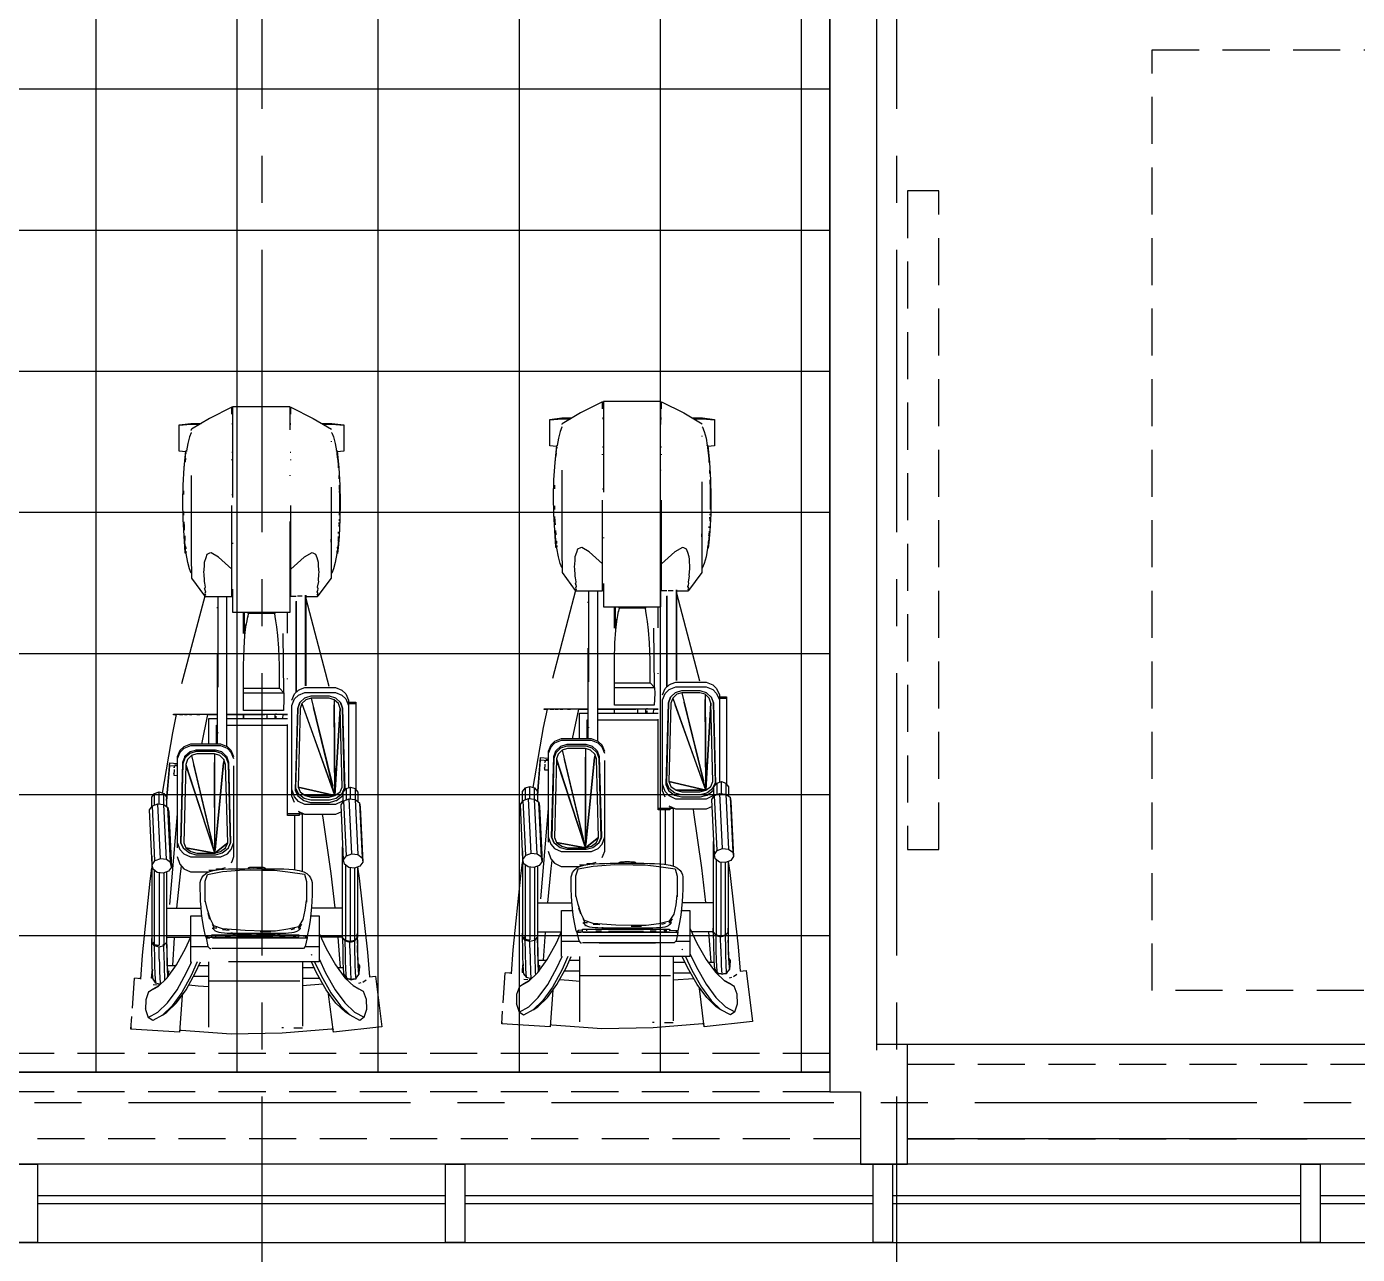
# Model space of a CAD drawing. Header units: inches. Extents: x 5931 to 10048, y 0 to 3185.
# Drawn here: x 7457 to 7626.8, y 869.9 to 1026.5 of the extents above; entities that cross this region are included whole.
import ezdxf

# ---------------------------------------------------------------- set-up
doc = ezdxf.new("R2010")
doc.units = ezdxf.units.IN
doc.header["$LTSCALE"] = 48
doc.header["$MEASUREMENT"] = 0
for name, pattern in [('CENTER2', [1.125, 0.75, -0.125, 0.125, -0.125]), ('DASHDOT2', [0.5, 0.25, -0.125, 0, -0.125]), ('HIDDEN', [0.375, 0.25, -0.125]), ('HIDDEN2', [0.1875, 0.125, -0.0625])]:
    doc.linetypes.add(name, pattern=pattern)
for name, color, linetype in [('_0_Objects', 8, 'Continuous'), ('A-Eqpm-NIC', 8, 'DASHDOT2'), ('A-Flor-Case', 8, 'Continuous'), ('A-Flor-Case-Full Height', 8, 'Continuous'), ('A-Flor-Pattern', 8, 'Continuous'), ('A-Flor-Soffit', 8, 'HIDDEN2'), ('A-Glaz', 8, 'Continuous'), ('A-Glaz-Sill', 8, 'Continuous'), ('A-Grid(3-32)', 8, 'CENTER2'), ('A-Wall-Full', 8, 'Continuous')]:
    doc.layers.add(name, color=color, linetype=linetype)

# ---------------------------------------------------------------- blocks, each defined once
blk = doc.blocks.new('1ST FLOOR CORE & SHELL')
at = {"layer": 'A-Flor-Case'}
for p, q in [((3820.61, -9145.36), (3553.9, -9145.36)), ((3544.01, -9148.87), (3113, -9148.87))]:
    blk.add_line(p, q, dxfattribs=at)
at = {"layer": 'A-Flor-Soffit'}
for p, q in [((3544.01, -9146.5), (3113, -9146.5)), ((3553.9, -9147.87), (3820.61, -9147.86)), ((3544.01, -9151.38), (3113, -9151.38)), ((3547.9, -9157.37), (3113, -9157.38)), ((3553.9, -9157.37), (3820.61, -9157.36))]:
    blk.add_line(p, q, dxfattribs=at)
at = {"layer": 'A-Glaz'}
for p, q in [((3442.88, -9164.62), (3494.96, -9164.62)), ((3442.88, -9165.62), (3494.96, -9165.62)), ((3497.44, -9164.62), (3549.53, -9164.62)), ((3497.44, -9165.62), (3549.53, -9165.62)), ((3552.01, -9164.62), (3604.09, -9164.62)), ((3552.01, -9165.62), (3604.09, -9165.62)), ((3606.58, -9164.62), (3658.66, -9164.62)), ((3606.58, -9165.62), (3658.66, -9165.62))]:
    blk.add_line(p, q, dxfattribs=at)
for points in [[(3440.4, -9170.63), (3440.4, -9160.62), (3442.88, -9160.62), (3442.88, -9170.63)], [(3494.96, -9170.63), (3494.96, -9160.62), (3497.44, -9160.62), (3497.44, -9170.63)], [(3549.53, -9170.63), (3549.53, -9160.62), (3552.01, -9160.62), (3552.01, -9170.63)], [(3604.09, -9170.63), (3604.09, -9160.62), (3606.58, -9160.62), (3606.58, -9170.63)]]:
    blk.add_lwpolyline(points, close=True, dxfattribs=at)
at = {"layer": 'A-Glaz-Sill'}
for p, q in [((3820.61, -9157.37), (3553.9, -9157.37)), ((4368.02, -9160.62), (3115.48, -9160.62)), ((3115.48, -9170.62), (4368.02, -9170.63))]:
    blk.add_line(p, q, dxfattribs=at)
at = {"layer": 'A-Wall-Full'}
blk.add_lwpolyline([(3544.01, -9145.37), (3544.01, -9151.38), (3547.9, -9151.38), (3547.9, -9160.62), (3553.9, -9160.62), (3553.9, -9145.37), (3550.01, -9145.37)], dxfattribs=at)
blk = doc.blocks.new('1ST FLOOR - STRUCTURAL GRID')
at = {"layer": 'A-Grid(3-32)'}
for p, q in [((3471.5, -7424.01), (3471.5, -9520.75)), ((3552.5, -7424.01), (3552.5, -9520.75)), ((2104.5, -9152.75), (5927.38, -9152.75))]:
    blk.add_line(p, q, dxfattribs=at)
blk = doc.blocks.new('Precor_576 PVS')
for p, q in [((-9.63, 62.16), (-9.63, 82.45)), ((-4.34, 83.24), (-4.43, 83.24)), ((-4.34, 83.13), (-4.43, 83.13)), ((3.14, 83.24), (3.05, 83.24)), ((3.05, 83.13), (3.14, 83.13)), ((8.34, 63.78), (8.34, 82.45)), ((8.39, 82.33), (8.36, 82.33)), ((-10.34, 79.04), (-10.4, 78.32)), ((-10.36, 78.78), (-10.37, 78.71)), ((-10.29, 79.45), (-10.29, 79.49)), ((-4.43, 79.25), (-4.34, 79.25)), ((3.05, 79.25), (3.14, 79.25)), ((8.98, 79.44), (8.97, 79.48)), ((9.01, 79.24), (9.01, 79.16)), ((9.25, 77.16), (9.04, 79.43)), ((-10.48, 77.55), (-10.5, 77.17)), ((9.17, 78.07), (9.15, 78.26)), ((-10.57, 76.14), (-10.59, 75.69)), ((-10.63, 74.83), (-10.66, 73.56)), ((-10.63, 74.83), (-10.63, 74.83)), ((3.14, 73.56), (3.05, 73.56)), ((9.33, 74.06), (9.34, 73.56)), ((-10.67, 73.08), (-10.67, 71.73)), ((-10.66, 71.25), (-10.65, 70.75)), ((-10.63, 70.17), (-10.63, 69.98)), ((9.34, 71.25), (9.33, 70.75)), ((-10.54, 68.25), (-10.55, 68.45)), ((-10.51, 67.83), (-10.48, 67.29)), ((-10.48, 67.26), (-10.46, 67.12)), ((-9.6, 67.04), (-9.6, 67.44)), ((-4.43, 67.54), (-4.34, 67.54)), ((-4.34, 67.29), (-4.43, 67.29)), ((9.2, 67.9), (9.16, 67.29)), ((-10.46, 66.19), (-10.41, 65.59)), ((-10.41, 65.5), (-10.32, 65.5)), ((-10.39, 66.38), (-10.38, 66.25)), ((-6.14, 64.99), (-4.43, 63.35)), ((4.85, 64.99), (3.14, 63.35)), ((9.01, 65.6), (9.02, 65.66)), ((9.03, 65.84), (9.02, 65.68)), ((-6.33, 59.83), (-6.33, 47.24)), ((-6.28, 59.83), (-6.28, 47.24)), ((-6.33, 59.36), (-9.34, 47.24)), ((-5.27, 59.72), (-5.9, 59.72)), ((-5.15, 46.63), (-5.15, 59.72)), ((-5.11, 46.58), (-5.11, 59.71)), ((3.77, 39.17), (3.77, 59.66)), ((3.81, 59.66), (3.81, 39.19)), ((4.94, 59.66), (4.94, 39.51)), ((4.99, 39.51), (4.99, 59.66)), ((1.46, 54.31), (1.51, 57.52)), ((1.64, 54.6), (1.64, 57.52)), ((-12.77, 45.02), (-11.84, 45.02)), ((-11.39, 33.31), (-11.11, 44.37)), ((3.77, 43.59), (-3.98, 43.59)), ((-3.98, 43.52), (-3.44, 43.52)), ((3.77, 43.01), (-3.98, 43.01)), ((-2.56, 43.57), (-1.38, 43.57)), ((-2.56, 43.01), (-2.56, 43.32)), ((-2.36, 43.57), (-2.36, 43.01)), ((-1.38, 43.01), (-1.38, 43.57)), ((1.62, 43.57), (-1.1, 43.57)), ((1.62, 43.57), (1.62, 43.57)), ((1.62, 43.01), (1.62, 43.56)), ((1.64, 43.52), (3.77, 43.52)), ((4.99, 43.52), (6.26, 43.52)), ((6.25, 43.54), (7.05, 39.51)), ((7.66, 43.56), (7.25, 43.55)), ((8.59, 43.56), (8.26, 43.56)), ((9.24, 43.55), (8.87, 43.56)), ((3.77, 42.1), (-3.98, 42.1)), ((10.45, 36.73), (10.15, 36.71)), ((10.54, 36.34), (10.54, 36.36)), ((10.56, 36.05), (10.61, 35.27)), ((11.52, 31.86), (11.11, 36.96)), ((10.59, 35.61), (10.59, 35.61)), ((10.6, 35.46), (10.6, 35.46)), ((10.6, 35.37), (10.61, 35.34)), ((-11.51, 33.48), (-12.1, 33.67)), ((11.88, 31.29), (11.88, 32.81)), ((13.06, 31.21), (13.06, 32.81)), ((-12.26, 24.56), (-11.92, 32.06)), ((-6.09, 31.84), (-6.96, 31.58)), ((-6.24, 29.91), (-5.41, 30.34)), ((-6.08, 29.99), (-5.48, 29.99)), ((-5.89, 29.99), (-5.89, 22.17)), ((-3.98, 30.06), (-5.48, 30.06)), ((-4.89, 29.81), (-4.89, 22.42)), ((10.15, 30.01), (11.18, 17.17)), ((13.42, 24.25), (13.42, 12.58)), ((-12.97, 22.77), (-12.97, 13.16)), ((-12.6, 22.63), (-12.6, 12.76)), ((-12.02, 22.7), (-12.02, 12.6)), ((-1.17, 22.56), (-1.13, 22.6)), ((4.56, 22.51), (3.98, 22.72)), ((6.11, 22.34), (5.29, 22.34)), ((13.37, 23.06), (13.01, 23.6)), ((11.52, 22.13), (11.52, 12.58)), ((11.88, 21.99), (11.88, 12.19)), ((12.47, 22.01), (12.47, 12.11)), ((-7.06, 17.19), (-11.07, 17.19)), ((11.52, 17.17), (7.09, 17.17)), ((5.95, 15.64), (6.19, 16.44)), ((-5.37, 14.48), (-5.57, 14.48)), ((-4.47, 14.26), (-4.93, 14.38)), ((-3.04, 13.68), (-2.73, 13.68)), ((-1.86, 13.92), (-0.9, 13.92)), ((2.04, 13.74), (-1.39, 13.74)), ((-0.9, 13.92), (-0.51, 13.93)), ((2.69, 13.68), (3, 13.68)), ((3.5, 14.14), (4.34, 14.21)), ((5.53, 14.48), (5.08, 14.48)), ((5.4, 14.03), (5.41, 14.04)), ((5.68, 15), (5.52, 14.66)), ((5.52, 14.3), (5.58, 14.4)), ((-12.95, 13.12), (-12.98, 11.5)), ((-12.8, 12.94), (-12.77, 12.94)), ((-12.58, 12.68), (-12.61, 11.04)), ((-11.41, 12.69), (-11.99, 12.51)), ((-11.05, 13.19), (-8.29, 13.19)), ((-11.05, 13.05), (-11.05, 13.14)), ((-10.8, 9.09), (-10.49, 13.19)), ((-6.38, 13.09), (-6.02, 13.09)), ((-6.27, 13.22), (-6.37, 13.23)), ((6.21, 13.22), (-6.27, 13.22)), ((-6.02, 13.09), (5.96, 13.09)), ((-5.08, 13.33), (-4.89, 13.32)), ((-4.75, 13.32), (-4.89, 13.32)), ((-4.75, 13.55), (-4.75, 13.32)), ((-2.97, 13.32), (-3.71, 13.32)), ((2.38, 13.31), (-2.12, 13.31)), ((4, 13.32), (3.3, 13.32)), ((5.19, 13.32), (5.19, 13.55)), ((5.96, 13.09), (6.31, 13.09)), ((6.31, 13.23), (6.21, 13.22)), ((8.46, 13.17), (11.52, 13.17)), ((10.53, 13.17), (10.76, 9.36)), ((11.52, 13.03), (11.49, 11.43)), ((11.5, 13.17), (11.52, 12.93)), ((11.53, 12.48), (11.5, 10.86)), ((11.9, 12.03), (11.87, 10.4)), ((11.89, 12.18), (11.99, 12.15)), ((13, 12.12), (12.48, 12.11)), ((13.32, 12.53), (13.06, 12.19)), ((-8.07, 11.89), (-6.22, 11.89)), ((-5.93, 11.69), (5.86, 11.69)), ((6.16, 11.89), (8.43, 11.89)), ((-13.06, 9.56), (-13.24, 9.3)), ((-10.38, 9.09), (-11.15, 9.09)), ((-5.92, 9.85), (-5.92, 1.06)), ((6.08, 0.95), (6.08, 9.85)), ((7.39, 9.36), (6.08, 9.36)), ((11.44, 9.36), (10.3, 9.36)), ((11.24, 8.61), (11.26, 8.39)), ((-13.66, 7.1), (-14.09, 7.41)), ((-13.41, 7), (-13.09, 6.88)), ((-12.03, 7.47), (-11.57, 7.47)), ((-5.92, 6.64), (-8.52, 6.86)), ((-8.13, 7.59), (-5.92, 7.59)), ((6.08, 7.25), (-5.92, 7.25)), ((6.08, 7.86), (8.07, 7.86)), ((11.25, 7.97), (11.24, 8.05)), ((13.28, 7.63), (13.44, 7.64)), ((14.81, 7.55), (15.65, 7.61)), ((15.01, 7.57), (15.08, 7.57)), ((15.91, 3.54), (15.65, 7.61)), ((-9.89, 0.27), (-9.28, 5.46)), ((-9.28, 5.46), (-9.27, 5.59)), ((9.54, 5.27), (9.86, 0.27)), ((12.42, 6.68), (12.56, 6.66)), ((12.74, 6.67), (13.24, 6.7)), ((14.26, 3.43), (14.21, 3.5)), ((9.73, 2.3), (9.73, 2.24)), ((9.74, 2.17), (9.75, 2.07)), ((-9.85, 0.66), (-9.85, 0.65)), ((-9.85, 0.64), (-9.85, 0.63)), ((-4.79, 0.86), (-5.92, 0.86)), ((-3.47, 0.86), (-3.25, 0.86)), ((9.86, 0.27), (16.09, 0.67))]:
    blk.add_line(p, q)
for points in [[(-5.11, 59.66), (-4.43, 59.66), (-4.43, 85.45), (-7.28, 83.92), (-9.63, 82.45)], [(6.59, 60.51), (6.64, 60.69), (6.53, 60.26), (6.63, 60.04), (6.54, 59.83), (6.66, 59.74), (6.55, 59.66), (3.14, 59.66), (3.14, 85.45)], [(3.14, 85.45), (6, 83.92), (8.34, 82.45)], [(-8.36, 83.24), (-9.69, 83.24), (-11.21, 83.05), (-11.21, 79.45), (-10.38, 79.34)], [(-8.54, 83.13), (-9.69, 83.13), (-11.21, 82.98)], [(-9.63, 82.02), (-9.67, 81.97), (-9.91, 81.41), (-10.13, 80.51), (-10.29, 79.5), (-10.3, 79.44)], [(9.06, 79.34), (9.92, 79.45), (9.92, 83.05), (8.39, 83.24), (7.08, 83.24)], [(9.92, 82.98), (8.39, 83.13), (7.25, 83.13)], [(8.36, 81.97), (8.59, 81.41), (8.81, 80.51), (8.97, 79.49), (8.98, 79.43)], [(-10.37, 79.5), (-10.59, 77.17), (-10.37, 79.44)], [(-10.38, 78.5), (-10.45, 78.5), (-10.37, 79.17), (-10.44, 78.5)], [(-10.37, 79.17), (-10.37, 79.5), (-10.29, 79.5)], [(-10.32, 79.26), (-10.32, 79.24), (-10.33, 79.17)], [(9.25, 77.16), (9.04, 79.5), (8.97, 79.5)], [(9.28, 67.9), (9.39, 70.17), (9.45, 72.5), (9.39, 74.83), (9.25, 77.16), (9.12, 78.49), (9.04, 79.16), (9.04, 79.5)], [(-10.45, 78.5), (-10.59, 77.17), (-10.71, 74.83), (-10.75, 72.5), (-10.73, 70.17), (-10.61, 67.83), (-10.49, 66.29), (-10.46, 66.13)], [(9.11, 78.02), (9.06, 78.49), (9.12, 78.49)], [(-10.65, 74.03), (-10.66, 73.49), (-10.67, 73.39), (-10.67, 73.08)], [(-10.67, 71.73), (-10.67, 71.42), (-10.66, 71.32), (-10.65, 70.78)], [(-10.61, 69.55), (-10.62, 69.74), (-10.6, 69.19)], [(9.3, 69.83), (9.28, 69.12), (9.25, 68.67)], [(-10.38, 66.38), (-10.49, 66.38), (-10.61, 67.83)], [(9.05, 66.44), (9.18, 66.44), (9.28, 67.9), (9.14, 65.84), (9.18, 66.44)], [(9.14, 65.66), (9.28, 67.9), (9.14, 65.57)], [(-10.48, 66.32), (-10.41, 65.5), (-10.41, 65.77), (-10.49, 66.38)], [(-10.35, 65.86), (-10.33, 65.68), (-10.33, 65.6)], [(-10.33, 65.6), (-10.32, 65.51), (-10.13, 64.3), (-9.91, 63.4), (-9.67, 62.84), (-9.63, 62.78)], [(-7.94, 59.74), (-7.82, 59.83), (-7.92, 60.04), (-7.81, 60.26), (-7.88, 60.51), (-7.93, 60.69), (-7.86, 60.92), (-8, 61.67), (-7.97, 61.76), (-8.04, 62.74), (-8.07, 62.91), (-7.99, 63.8), (-7.99, 63.98), (-7.98, 64.3), (-7.79, 64.91), (-7.64, 65.36), (-7.28, 65.54), (-7.1, 65.6), (-6.14, 64.99)], [(4.85, 64.99), (5.82, 65.6), (6, 65.54), (6.35, 65.36), (6.5, 64.91), (6.7, 64.3), (6.7, 63.98), (6.7, 63.8), (6.79, 62.91), (6.75, 62.74), (6.69, 61.76), (6.71, 61.67), (6.67, 61.44), (6.58, 60.92), (6.64, 60.69)], [(8.36, 62.84), (8.34, 62.82), (8.36, 62.84), (8.59, 63.4), (8.81, 64.3), (9.01, 65.51), (9.01, 65.6)], [(9.01, 65.57), (9.14, 65.57), (9.14, 65.84)], [(9.08, 66.44), (9.07, 66.22), (9.06, 66.14)], [(8.34, 63.75), (8.34, 62.16), (6.66, 59.74)], [(-6.33, 59.66), (-7.84, 59.66), (-7.94, 59.74), (-9.63, 62.16)], [(-7.84, 59.66), (-7.91, 59.76), (-7.84, 59.66), (-7.91, 59.76)], [(6.62, 59.71), (10.63, 43.59), (4.99, 43.59)], [(-5.58, 30.25), (-5.48, 30.3), (-5.48, 29.81), (-3.98, 29.81), (-3.98, 57.52)], [(-2.95, 47.15), (-2.95, 50.25), (-2.88, 52.6), (-2.76, 54.31), (-2.63, 55.51), (-2.5, 56.33), (-2.41, 56.9), (-2.38, 57.34)], [(-2.38, 57.52), (-2.38, 57.34), (1.04, 57.34), (1.03, 57.52), (1.04, 57.46), (1.04, 57.34), (1.09, 56.9), (1.1, 56.85)], [(1.64, 44.1), (1.64, 50.25), (1.58, 52.6), (1.46, 54.31), (1.33, 55.51), (1.19, 56.33), (1.09, 56.9)], [(1.64, 47.15), (-2.95, 47.15), (-3.53, 46.5), (-3.43, 54.6)], [(-5.41, 46.89), (-5.67, 47), (-6.24, 47.24), (-10.15, 47.24), (-10.99, 46.89), (-11.49, 46.37), (-11.84, 45.51), (-11.84, 33.59)], [(-4.56, 44.81), (-4.9, 45.69), (-5.41, 46.21), (-6.24, 46.58), (-10.15, 46.58), (-10.99, 46.21), (-11.49, 45.69), (-11.84, 44.81)], [(-4.9, 31.57), (-4.56, 32.44), (-4.56, 45.51), (-4.9, 46.37), (-5.41, 46.89)], [(1.64, 46.5), (-3.53, 46.5), (-3.54, 45.7), (-3.49, 44.1), (1.64, 44.1)], [(-11.84, 45.25), (-12.77, 45.25), (-12.77, 33.36)], [(-5.57, 45.2), (-5.32, 44.42), (-5.04, 33.56), (-5.37, 32.78), (-6.13, 32.16), (-6.99, 31.91), (-9.38, 31.91), (-10.24, 32.16), (-11, 32.78), (-11.33, 33.56), (-11.07, 44.42), (-10.81, 45.2)], [(-11.11, 44.37), (-10.89, 45.05), (-10.85, 45.16), (-10.2, 45.8), (-9.39, 46.06)], [(-9.39, 46.06), (-6.98, 46.06), (-6.29, 45.84), (-6.18, 45.8), (-5.64, 45.26), (-5.54, 45.16), (-5.32, 44.49), (-5.28, 44.37), (-4.98, 33.27)], [(-3.4, 43.01), (-3.45, 43.56), (-2.56, 43.56), (-2.56, 43.71)], [(1.64, 43.01), (1.64, 43.56), (1.62, 43.56)], [(6.11, 39.51), (6.11, 43.01), (4.99, 43.01)], [(9.87, 43.55), (9.77, 43.55), (9.42, 43.55)], [(12.04, 32.86), (10.72, 41.07), (10.23, 43.54)], [(10.24, 43.52), (10.63, 43.52), (10.63, 43.59)], [(5.11, 39.51), (5.11, 42.1), (4.99, 42.1)], [(3.2, 23.33), (3.06, 23.64), (2.87, 24.19), (2.87, 37.77), (3.22, 38.64), (3.72, 39.15), (4.56, 39.51), (8.47, 39.51), (9.3, 39.15), (9.81, 38.64), (10.15, 37.77), (10.15, 24.19), (9.81, 23.16), (9.3, 22.54), (8.47, 22.11), (6.11, 22.11), (6.11, 22.1)], [(2.87, 37.52), (3.22, 38.39), (3.72, 38.91), (4.56, 39.27), (8.47, 39.27), (9.3, 38.91), (9.81, 38.39), (10.15, 37.52)], [(9.32, 25.26), (9.64, 26.01), (9.38, 36.87), (9.12, 37.66), (8.49, 38.29), (7.69, 38.55), (5.3, 38.55), (4.51, 38.29), (3.89, 37.66), (3.63, 36.87), (3.36, 26.01), (3.67, 25.26)], [(4.49, 38.5), (3.95, 37.96), (3.85, 37.87), (3.59, 37.08)], [(8.51, 38.5), (7.82, 38.72), (7.71, 38.76), (5.29, 38.76), (4.49, 38.5)], [(9.42, 37.08), (9.2, 37.75), (9.16, 37.87), (8.51, 38.5)], [(3.59, 37.08), (3.3, 26.09), (3.35, 25.96), (3.56, 25.47), (3.63, 25.3), (4.23, 24.81), (4.4, 24.67), (5.27, 24.41)], [(8.53, 24.65), (8.59, 24.67), (9.2, 25.16), (9.37, 25.3), (9.63, 25.92), (9.7, 26.09), (9.42, 37.08)], [(11.14, 36.58), (11.13, 36.73), (11.11, 36.96), (10.15, 36.88)], [(10.15, 36.5), (11.14, 36.58), (11.52, 31.79)], [(10.53, 36.53), (10.54, 36.3), (10.54, 36.38)], [(10.15, 35.22), (10.61, 35.25), (10.61, 35.25)], [(-13.05, 31.68), (-13.05, 32.98), (-12.69, 33.48)], [(-12.1, 32.04), (-12.1, 33.67), (-12.69, 33.48), (-12.69, 31.97)], [(-11.15, 31.65), (-11.15, 32.98), (-11.51, 33.48), (-11.51, 31.89)], [(-6.96, 31.58), (-9.4, 31.58), (-10.08, 31.78), (-10.22, 31.82), (-10.28, 31.84), (-11.05, 32.47), (-11.15, 32.7)], [(-10.99, 31.72), (-10.15, 31.3), (-6.24, 31.3), (-5.41, 31.72), (-4.9, 32.32), (-4.56, 33.32)], [(-4.98, 33.27), (-5.32, 32.47), (-6.09, 31.84)], [(12.47, 31.36), (12.47, 33), (11.88, 32.81), (11.52, 32.31), (11.52, 31)], [(13.42, 30.98), (13.42, 32.31), (13.06, 32.81), (12.47, 33)], [(-11.2, 23.74), (-11.56, 24.28), (-12.26, 24.56), (-13.02, 24.47), (-13.56, 24.04), (-13.66, 23.45), (-13.3, 22.91), (-12.61, 22.63), (-11.85, 22.72), (-11.31, 23.15), (-11.2, 23.74), (-10.87, 31.24), (-11.23, 31.78)], [(-13.22, 31.54), (-13.33, 30.95), (-13.66, 23.45)], [(-12.69, 31.97), (-13.22, 31.54), (-13.56, 24.04)], [(-11.56, 24.28), (-11.23, 31.78), (-11.92, 32.06), (-12.69, 31.97), (-13.02, 24.47)], [(-11.15, 31.9), (-10.99, 31.72), (-11.15, 31.9)], [(11.01, 23.37), (11.55, 23.79), (11.88, 31.29), (11.35, 30.87), (11.24, 30.27), (10.9, 22.77), (11.01, 23.37), (11.35, 30.87)], [(10.9, 22.77), (11.27, 22.23), (11.96, 21.95), (12.72, 22.04), (13.26, 22.47), (13.37, 23.06), (13.7, 30.56), (13.34, 31.1)], [(11.55, 23.79), (12.31, 23.88), (13.01, 23.6), (13.34, 31.1), (12.64, 31.38)], [(12.31, 23.88), (12.64, 31.38), (11.88, 31.29)], [(-10.91, 30.29), (-10.15, 29.91), (-6.24, 29.91)], [(-10.1, 17.19), (-9.6, 21.91), (-8.57, 29.47), (-8.5, 29.91)], [(-11.43, 23.05), (-11.43, 12.76), (-11.07, 13.16), (-11.07, 26.84)], [(10.15, 26.13), (9.81, 25.14), (9.3, 24.55), (8.47, 24.14), (4.56, 24.14), (3.72, 24.55), (3.22, 25.14), (2.87, 26.13)], [(5.27, 24.41), (7.72, 24.41), (8.53, 24.65)], [(-12.98, 22.78), (-13.19, 21.27), (-14.26, 11.17), (-14.51, 7.82), (-15.29, 7.91), (-16.09, 1), (-9.89, 0.27), (-9.87, 0.48)], [(-0.21, 22.55), (-0.69, 22.54), (-1.43, 22.54), (-2.16, 22.54), (-2.86, 22.53), (-3.53, 22.51), (-4.17, 22.48), (-4.76, 22.44), (-5.51, 22.3), (-6.08, 22.11), (-6.48, 21.88), (-6.75, 21.62), (-6.79, 21.58), (-6.97, 21.29), (-7.09, 20.99), (-7.17, 20.68), (-7.17, 19.74), (-7.15, 18.95), (-7.12, 18.14), (-7.07, 17.3), (-7, 16.42), (-6.89, 15.48), (-6.73, 14.46), (-6.52, 13.35), (-6.48, 13.27)], [(6.58, 18.04), (6.58, 20.85), (6.29, 21.77), (4.34, 22.15), (1.59, 22.39), (-0.77, 22.34), (-2.32, 22.34), (-4.06, 22.1), (-6.16, 21.8), (-6.44, 20.8), (-6.44, 17.99)], [(-0.1, 22.56), (-0.69, 22.58), (-1.43, 22.54)], [(0.1, 22.77), (-0.32, 22.77), (-0.46, 22.76), (-0.59, 22.76), (-0.71, 22.75), (-0.81, 22.75), (-0.89, 22.74), (-0.96, 22.72), (-1.02, 22.69), (-1.08, 22.65), (-1.13, 22.6), (-1.17, 22.56)], [(0.72, 22.54), (0.01, 22.56), (-0.69, 22.52)], [(1.11, 22.54), (1.06, 22.6), (1.01, 22.65), (0.95, 22.69), (0.89, 22.72), (0.82, 22.74), (0.74, 22.75), (0.63, 22.75), (0.52, 22.76), (0.39, 22.76), (0.25, 22.77), (0.1, 22.77)], [(6.44, 13.16), (6.54, 13.35), (6.75, 14.46), (6.91, 15.48), (7.02, 16.42), (7.1, 17.3), (7.15, 18.14), (7.18, 18.95), (7.2, 19.74), (7.2, 20.68), (7.11, 20.99), (6.99, 21.29), (6.81, 21.58), (6.78, 21.62), (6.5, 21.88), (6.1, 22.11), (5.54, 22.3), (4.79, 22.44), (4.2, 22.48), (3.56, 22.51), (2.88, 22.53), (2.18, 22.54), (1.46, 22.54), (0.33, 22.55)], [(5.11, 22.38), (5.11, 22.51), (4.56, 22.51)], [(10.19, 17.17), (9.74, 21.85), (9.6, 22.91)], [(12.82, 12.12), (13.06, 12.18), (13.06, 22.31)], [(14.82, 7.49), (14.62, 10.75), (13.65, 20.84), (13.42, 22.63)], [(-5.46, 14.64), (-6.03, 15.6), (-6.28, 16.9), (-6.44, 18.2)], [(5.47, 14.56), (5.47, 14.76), (5.89, 15.65), (6.28, 16.95), (6.58, 18.25)], [(-6.96, 16.13), (-8.07, 16.13), (-8.07, 9.85), (8.43, 9.85), (8.43, 16.13), (6.99, 16.13)], [(-12.02, 10.87), (-11.99, 12.51), (-12.58, 12.68), (-12.95, 13.12), (-12.96, 13.68), (-12.99, 12.08)], [(-11.43, 11.05), (-11.41, 12.69), (-11.05, 13.14), (-11.06, 13.7)], [(-8.07, 13.7), (-8.95, 11.67), (-10.15, 9.43), (-11.35, 7.69)], [(-11.07, 13.7), (-11.06, 13.7), (-11.07, 13.7)], [(-5.78, 14.98), (-5.49, 14.48), (-5.52, 14.54)], [(-5.57, 14.48), (-5.6, 14.48), (-5.62, 14.47), (-5.64, 14.46), (-5.64, 14.44), (-5.64, 14.37)], [(-1.39, 13.74), (-2.08, 13.74), (-2.73, 13.75), (-3.31, 13.75), (-3.78, 13.77), (-4.14, 13.79), (-4.54, 13.84), (-4.87, 13.9), (-5.12, 13.99), (-5.31, 14.08), (-5.46, 14.19), (-5.56, 14.3), (-5.64, 14.41), (-5.64, 14.44)], [(-5.46, 14.48), (-5.46, 14.64), (-4.06, 14.3), (-2.46, 14.05), (-0.9, 14.05), (1.45, 14.11), (4.34, 14.35), (5.47, 14.76)], [(-2.43, 13.68), (-2.08, 13.68), (-0.02, 13.67)], [(0.63, 13.67), (2.04, 13.68), (2.39, 13.68)], [(3.07, 13.75), (3.26, 13.75), (2.69, 13.75), (2.04, 13.74)], [(5.6, 14.34), (5.6, 14.44), (5.59, 14.41), (5.52, 14.3), (5.41, 14.19), (5.27, 14.08), (5.08, 13.99), (4.82, 13.9), (4.5, 13.84), (4.09, 13.79), (3.74, 13.77), (3.26, 13.75)], [(5.6, 14.44), (5.59, 14.46), (5.58, 14.47), (5.56, 14.48), (5.53, 14.48)], [(-11.05, 13.05), (-11.08, 11.52), (-11.09, 10.83), (-11.11, 10.21), (-11.12, 9.67), (-11.14, 9.21), (-11.16, 8.82), (-11.18, 8.53), (-11.2, 8.31), (-11.22, 8.17), (-11.24, 8.11), (-11.6, 7.61), (-12.19, 7.41), (-12.78, 7.6), (-12.8, 7.63), (-13.17, 8.12), (-13.19, 8.23), (-13.21, 8.42), (-13.24, 8.69), (-13.24, 9.3), (-13.22, 9.04), (-13.2, 8.85), (-13.17, 8.74), (-13.15, 8.71), (-13.13, 8.77), (-13.11, 8.9), (-13.09, 9.12), (-13.07, 9.42), (-13.05, 9.79), (-13.03, 10.25), (-13.02, 10.78), (-13, 11.39), (-12.99, 12.08)], [(-12.95, 13.14), (-12.6, 12.76), (-12.02, 12.6), (-11.43, 12.76)], [(-8.07, 13.48), (-8.08, 13.44), (-8.07, 12.97)], [(-6.37, 13.23), (-6.38, 13.23), (-6.38, 13.37), (-6.51, 13.24), (-6.52, 13.1)], [(-6.38, 13.1), (-6.45, 13.1), (-6.5, 13.1), (-6.52, 13.1), (-6.28, 11.96), (-6.04, 11.69), (-6.02, 11.69), (-5.93, 11.69)], [(-5.45, 13.45), (-5.55, 13.45), (-5.62, 13.45), (-6.38, 13.37)], [(5.71, 13.3), (5.71, 13.55), (-5.45, 13.55), (-5.45, 13.32)], [(5.71, 13.43), (6.29, 13.37), (6.32, 13.23), (6.31, 13.23)], [(6.31, 13.1), (6.39, 13.1), (6.44, 13.1), (6.46, 13.1), (6.21, 11.96), (5.98, 11.69), (5.95, 11.69), (5.86, 11.69)], [(6.29, 13.37), (6.42, 13.24), (6.46, 13.1)], [(12.64, 6.45), (11.45, 7.68), (10.26, 9.42), (9.08, 11.68), (8.43, 13.24)], [(11.52, 12.95), (11.52, 12.65), (11.53, 12.48), (11.9, 12.03), (12.49, 11.87)], [(12.46, 10.22), (12.49, 11.87), (13.07, 12.04), (13.14, 12.13)], [(13.01, 12.14), (13.05, 12.18), (13, 12.12)], [(13.05, 10.41), (13.07, 12.04), (13.43, 12.5)], [(13.4, 10.88), (13.43, 12.5), (13.43, 12.66), (13.42, 13.01)], [(-8.07, 10.26), (-8.89, 8.37), (-10.13, 6.05), (-11.37, 4.26), (-12.61, 3), (-13.84, 2.3), (-14.17, 3.38), (-14.13, 4.72), (-13.74, 5.79), (-12.55, 6.48), (-11.35, 7.69)], [(-12.98, 11.5), (-12.99, 10.81), (-13.01, 10.19), (-13.03, 9.65), (-13.04, 9.19), (-13.06, 8.81), (-13.08, 8.51), (-13.1, 8.29), (-13.12, 8.15), (-13.14, 8.1), (-13.17, 8.12)], [(-12.61, 11.04), (-12.62, 10.34), (-12.64, 9.71), (-12.66, 9.17), (-12.67, 8.7), (-12.69, 8.32), (-12.71, 8.01), (-12.73, 7.79), (-12.75, 7.66), (-12.78, 7.6)], [(-12.02, 10.87), (-12.03, 10.16), (-12.05, 9.54), (-12.07, 8.99), (-12.08, 8.52), (-12.1, 8.13), (-12.12, 7.83), (-12.14, 7.61), (-12.16, 7.47), (-12.19, 7.41)], [(-11.6, 7.61), (-11.58, 7.67), (-11.56, 7.8), (-11.54, 8.03), (-11.52, 8.33), (-11.5, 8.71), (-11.48, 9.18), (-11.46, 9.72), (-11.45, 10.35), (-11.43, 11.05)], [(-7.1, 10.76), (-7.11, 10.84), (-7.07, 10.81)], [(-7.1, 10.73), (-7.07, 10.81), (-7.03, 10.84)], [(-3.82, 11.69), (-3.63, 11.67), (3.57, 11.67), (3.83, 11.69)], [(11.49, 11.43), (11.48, 10.75), (11.46, 10.13), (11.45, 9.6), (11.43, 9.15), (11.41, 8.77), (11.39, 8.47), (11.37, 8.26), (11.35, 8.12), (11.33, 8.07), (11.31, 8.09), (11.28, 8.2), (11.26, 8.39), (11.24, 8.61), (11.24, 8.64)], [(11.5, 10.86), (11.49, 10.16), (11.47, 9.54), (11.45, 9), (11.44, 8.54), (11.42, 8.16), (11.4, 7.86), (11.39, 7.76)], [(11.87, 10.4), (11.85, 9.69), (11.84, 9.07), (11.82, 8.52), (11.81, 8.06), (11.79, 7.67), (11.77, 7.37), (11.77, 7.35)], [(12.32, 6.78), (12.88, 6.96), (12.9, 7.02), (12.92, 7.16), (12.94, 7.38), (12.96, 7.68), (12.98, 8.07), (13, 8.53), (13.02, 9.08), (13.03, 9.7), (13.05, 10.41)], [(13.24, 7.47), (13.26, 7.52), (13.28, 7.66), (13.3, 7.88), (13.32, 8.18), (13.34, 8.56), (13.36, 9.02), (13.37, 9.56), (13.39, 10.18), (13.4, 10.88)], [(-13.84, 2.3), (-13.27, 1.87), (-12.03, 2.58), (-11.45, 2.98), (-10.21, 4.23), (-8.97, 6.03), (-7.73, 8.35), (-7.08, 9.85)], [(-7.48, 9.85), (-8.3, 7.97), (-9.54, 5.64), (-10.79, 3.84), (-12.03, 2.58)], [(-5.93, 9.85), (-5.93, 9.09), (-7.4, 9.09)], [(7.59, 9.85), (8.37, 7.99), (9.58, 5.65), (10.81, 3.84), (12.05, 2.57), (11.47, 2.98), (10.24, 4.24), (9.01, 6.04), (7.8, 8.38), (7.18, 9.85)], [(8.35, 9.85), (8.43, 9.64), (8.35, 9.85)], [(12.64, 6.45), (13.83, 5.76), (14.2, 4.68), (14.21, 3.34), (13.87, 2.26), (12.63, 2.98), (11.4, 4.24), (10.18, 6.04), (8.96, 8.38), (8.43, 9.64)], [(12.46, 10.22), (12.45, 9.52), (12.43, 8.89), (12.41, 8.34), (12.4, 7.87), (12.38, 7.49), (12.36, 7.18), (12.34, 6.96), (12.32, 6.82), (12.3, 6.8)], [(13.35, 8.82), (13.44, 7.64), (13.42, 8.02), (13.35, 8.87)], [(-12.77, 7.6), (-12.77, 7.47), (-12.35, 7.47)], [(11.24, 8.09), (11.24, 8.05), (11.25, 7.97)], [(12.88, 6.96), (13.24, 7.47), (13.23, 7.48)], [(-12.41, 6.62), (-13.15, 6.19), (-13.74, 5.79)], [(8.67, 6.71), (7.48, 6.6), (6.08, 6.49)], [(13.83, 5.76), (13.25, 6.17), (12.48, 6.62)], [(12.05, 2.57), (13.29, 1.85), (13.87, 2.26)], [(16.08, 0.88), (16.09, 0.67), (15.98, 2.4)], [(-9.84, 0.68), (-9.66, 0.66), (-3.33, 0.11), (3.24, 0), (9.65, 0.49), (9.85, 0.51)]]:
    blk.add_lwpolyline(points)
for points in [[(3.05, 85.5), (3.05, 57.52), (-4.34, 57.52), (-4.34, 85.5)], [(3.05, 57.52), (-4.34, 57.52), (-4.34, 85.5), (3.05, 85.5)], [(8.36, 81.97), (8.34, 81.99)], [(-10.76, 44.39), (-10.54, 45.06), (-10, 45.58), (-9.33, 45.8), (-7.04, 45.8), (-6.37, 45.58), (-5.85, 45.06), (-5.63, 44.39), (-5.36, 33.67), (-5.63, 33.02), (-6.28, 32.5), (-7.04, 32.28), (-9.33, 32.28), (-10.09, 32.5), (-10.74, 33.02), (-11.01, 33.67)], [(-10.54, 45.06), (-10, 45.58), (-10.09, 32.5), (-10.76, 44.39)], [(-9.33, 45.8), (-7.04, 45.8), (-10.09, 32.5), (-10, 45.58)], [(-6.37, 45.58), (-5.85, 45.06), (-10.09, 32.5), (-7.04, 45.8)], [(-5.63, 44.39), (-5.36, 33.67), (-10.09, 32.5), (-5.85, 45.06)], [(-11.01, 33.67), (-10.76, 44.39), (-10.09, 32.5), (-10.74, 33.02)], [(3.67, 26.05), (3.94, 36.76), (4.16, 37.43), (4.69, 37.96), (5.36, 38.18), (7.64, 38.18), (8.32, 37.96), (8.85, 37.43), (9.07, 36.76), (9.32, 26.05), (9.05, 25.4), (8.4, 24.87), (7.64, 24.65), (5.35, 24.65), (4.59, 24.87), (3.94, 25.4)], [(4.69, 37.96), (5.36, 38.18), (5.35, 24.65), (4.16, 37.43)], [(7.64, 38.18), (8.32, 37.96), (5.35, 24.65), (5.36, 38.18)], [(8.85, 37.43), (9.07, 36.76), (5.35, 24.65), (8.32, 37.96)], [(3.94, 36.76), (4.16, 37.43), (5.35, 24.65), (3.67, 26.05)], [(9.32, 26.05), (9.05, 25.4), (5.35, 24.65), (9.07, 36.76)], [(10.6, 35.5), (10.59, 35.55)], [(-5.63, 33.02), (-6.28, 32.5), (-10.09, 32.5), (-5.36, 33.67)], [(-7.04, 32.28), (-9.33, 32.28), (-10.09, 32.5), (-6.28, 32.5)], [(3.94, 25.4), (3.67, 26.05), (5.35, 24.65), (4.59, 24.87)], [(8.4, 24.87), (7.64, 24.65), (5.35, 24.65), (9.05, 25.4)]]:
    blk.add_lwpolyline(points, close=True)
blk = doc.blocks.new('floor pattern 1st floor')
at = {"layer": 'A-Flor-Pattern'}
h = blk.add_hatch(dxfattribs=at)
h.set_pattern_fill('WOODS_BOARD_WIDE', color=256, scale=3, pattern_type=2)
h.set_pattern_definition([(0, (2343, 1229.155), (0, 6), []), (90, (2343, 1229.155), (-12, 12), [6, -42]), (90, (2367, 1235.155), (-12, 12), [6, -42])])
edge = h.paths.add_edge_path(flags=16)
edge.add_line((2149.55, 1020.63), (2161.55, 1020.63))
edge.add_ellipse((2161.55, 1015.63), major_axis=(-3.54, -3.54), ratio=1, start_angle=135, end_angle=225, ccw=False)
edge.add_line((2166.55, 1015.63), (2166.55, 984.63))
edge.add_ellipse((2161.55, 984.63), major_axis=(3.54, -3.54), ratio=1, start_angle=315, end_angle=405, ccw=False)
edge.add_line((2161.55, 979.63), (2156.55, 979.63))
edge.add_line((2156.55, 979.63), (2156.55, 955.63))
edge.add_line((2156.55, 955.63), (2147.55, 955.63))
edge.add_line((2147.55, 955.63), (2126.55, 955.63))
edge.add_line((2126.55, 955.63), (2126.55, 995.43))
edge.add_line((2126.55, 995.43), (2126.55, 1010.63))
edge.add_line((2126.55, 1010.63), (2144.55, 1010.63))
edge.add_line((2144.55, 1010.63), (2144.55, 1015.63))
edge.add_ellipse((2148.74, 1016.43), major_axis=(3.19, 3.19), ratio=0.85373, start_angle=38.5071, end_angle=141.4929, ccw=False)
edge = h.paths.add_edge_path(flags=16)
edge.add_ellipse((2192.35, 952.43), major_axis=(-3.19, 3.19), ratio=0.855373, start_angle=218.4535, end_angle=321.5465, ccw=False)
edge.add_line((2196.55, 951.63), (2196.53, 920.27))
edge.add_ellipse((2191.55, 920.63), major_axis=(-3.54, -3.54), ratio=1, start_angle=45, end_angle=130.7903, ccw=False)
edge.add_line((2191.55, 915.63), (2186.71, 915.63))
edge.add_line((2186.71, 915.63), (2186.55, 891.63))
edge.add_line((2186.55, 891.63), (2177.55, 891.63))
edge.add_line((2177.55, 891.63), (2156.55, 891.63))
edge.add_line((2156.55, 891.63), (2156.55, 931.43))
edge.add_line((2156.55, 931.43), (2156.55, 946.63))
edge.add_line((2156.55, 946.63), (2174.55, 946.63))
edge.add_line((2174.55, 946.63), (2174.55, 951.63))
edge.add_ellipse((2179.55, 951.63), major_axis=(3.54, -3.54), ratio=1, start_angle=135, end_angle=225, ccw=False)
edge.add_line((2179.55, 956.63), (2191.55, 956.63))
edge = h.paths.add_edge_path(flags=16)
edge.add_ellipse((2066.4, 1141.28), major_axis=(0, 0.0156), ratio=1, start_angle=270, end_angle=337.7307)
edge.add_line((2066.41, 1141.3), (2066.41, 1141.29))
edge.add_line((2066.41, 1141.29), (2066.41, 1140.75))
edge.add_line((2066.41, 1140.75), (2066.4, 1140.75))
edge.add_line((2066.4, 1140.75), (2066.4, 1140.71))
edge.add_line((2066.4, 1140.71), (2049.13, 1140.71))
edge.add_line((2049.13, 1140.71), (2045.1, 1140.71))
edge.add_line((2045.1, 1140.71), (2032.76, 1140.71))
edge.add_line((2032.76, 1140.71), (2030.38, 1140.71))
edge.add_line((2030.38, 1140.71), (2028, 1140.71))
edge.add_line((2028, 1140.71), (2028, 1140.75))
edge.add_line((2028, 1140.75), (2028, 1140.75))
edge.add_line((2028, 1140.75), (2028, 1141.29))
edge.add_line((2028, 1141.29), (2028, 1141.3))
edge.add_ellipse((2028, 1141.28), major_axis=(0, 0.0156), ratio=1, start_angle=22.2693, end_angle=90)
edge.add_line((2027.99, 1141.28), (2027.99, 1140.71))
edge.add_line((2027.99, 1140.71), (2027.95, 1140.71))
edge.add_line((2027.95, 1140.71), (2027.95, 1141.28))
edge.add_line((2027.95, 1141.28), (2027.95, 1141.29))
edge.add_ellipse((2028, 1141.29), major_axis=(0.0455, 0), ratio=1, start_angle=90, end_angle=180, ccw=False)
edge.add_line((2028, 1141.33), (2028, 1141.33))
edge.add_line((2028, 1141.33), (2028, 1141.33))
edge.add_line((2028, 1141.33), (2033.88, 1141.33))
edge.add_line((2033.88, 1141.33), (2033.88, 1141.91))
edge.add_ellipse((2033.93, 1141.91), major_axis=(0.0515, 0), ratio=1, start_angle=90, end_angle=180, ccw=False)
edge.add_line((2033.93, 1141.96), (2036.13, 1141.96))
edge.add_line((2036.13, 1141.96), (2036.13, 1145.93))
edge.add_ellipse((2037.88, 1152.71), major_axis=(7, 0), ratio=1, start_angle=180, end_angle=255.5225, ccw=False)
edge.add_ellipse((2037.88, 1152.71), major_axis=(7, 0), ratio=1, start_angle=0, end_angle=180, ccw=False)
edge.add_ellipse((2037.88, 1152.71), major_axis=(7, 0), ratio=1, start_angle=284.4775, end_angle=360, ccw=False)
edge.add_line((2039.63, 1145.93), (2039.63, 1141.96))
edge.add_line((2039.63, 1141.96), (2041.83, 1141.96))
edge.add_ellipse((2041.83, 1141.91), major_axis=(0.0515, 0), ratio=1, start_angle=360, end_angle=450, ccw=False)
edge.add_line((2041.88, 1141.91), (2041.88, 1141.33))
edge.add_line((2041.88, 1141.33), (2052.58, 1141.33))
edge.add_line((2052.58, 1141.33), (2052.58, 1141.91))
edge.add_ellipse((2052.63, 1141.91), major_axis=(0.0515, 0), ratio=1, start_angle=90, end_angle=180, ccw=False)
edge.add_line((2052.63, 1141.96), (2054.83, 1141.96))
edge.add_line((2054.83, 1141.96), (2054.83, 1145.93))
edge.add_ellipse((2056.58, 1152.71), major_axis=(7, 0), ratio=1, start_angle=180, end_angle=255.5225, ccw=False)
edge.add_ellipse((2056.58, 1152.71), major_axis=(7, 0), ratio=1, start_angle=0, end_angle=180, ccw=False)
edge.add_ellipse((2056.58, 1152.71), major_axis=(7, 0), ratio=1, start_angle=284.4775, end_angle=360, ccw=False)
edge.add_line((2058.33, 1145.93), (2058.33, 1141.96))
edge.add_line((2058.33, 1141.96), (2060.52, 1141.96))
edge.add_ellipse((2060.52, 1141.91), major_axis=(0.0515, 0), ratio=1, start_angle=360, end_angle=450, ccw=False)
edge.add_line((2060.58, 1141.91), (2060.58, 1141.33))
edge.add_line((2060.58, 1141.33), (2066.4, 1141.33))
edge.add_line((2066.4, 1141.33), (2066.41, 1141.33))
edge.add_line((2066.41, 1141.33), (2066.41, 1141.33))
edge.add_ellipse((2066.41, 1141.29), major_axis=(0.0455, 0), ratio=1, start_angle=360, end_angle=450, ccw=False)
edge.add_line((2066.45, 1141.29), (2066.45, 1141.28))
edge.add_line((2066.45, 1141.28), (2066.45, 1140.71))
edge.add_line((2066.45, 1140.71), (2066.42, 1140.71))
edge.add_line((2066.42, 1140.71), (2066.42, 1141.28))
edge = h.paths.add_edge_path(flags=16)
edge.add_ellipse((2444.83, 1074.38), major_axis=(-118.23, -0.04), ratio=0.670803, start_angle=0, end_angle=360)
h.paths.add_polyline_path([(2248.8, 1035.5), (2231.2, 1035.5), (2231.2, 1051.02), (2248.8, 1051.02)], flags=16)
h.paths.add_polyline_path([(2082.3, 971.08), (2080.55, 971.08), (2080.55, 1020.63), (2082.3, 1020.63)], flags=16)
h.paths.add_polyline_path([(2176.17, 1088.71), (2128.17, 1088.71), (2128.17, 1056.71), (2176.17, 1056.71)], flags=16)
h.paths.add_polyline_path([(2082.8, 1013.35), (2084.55, 1013.35), (2084.55, 889.63), (2082.8, 889.63)], flags=16)
h.paths.add_polyline_path([(2647.16, 890.63), (2647.91, 890.63), (2647.91, 885.01), (2647.16, 885.01)], flags=17)
h.paths.add_polyline_path([(2904.95, 1517.5), (2903.2, 1517.5), (2903.2, 1603.94), (2838.38, 1603.94), (2838.38, 1227.95), (2473.75, 1227.95), (2473.75, 1224.79), (2343.75, 1224.79), (2343.75, 1227.95), (2248.3, 1227.95), (2248.3, 1213.63), (2077.63, 1213.63), (2077.63, 1355.13), (2019.63, 1355.13), (2019.63, 1232.01), (2025.81, 1232.01), (2025.81, 1213.63), (2006.19, 1213.63), (2006.19, 1226.76), (1903.62, 1226.76), (1903.62, 1213.63), (1889.75, 1213.63), (1889.75, 1212.88), (1884.25, 1212.88), (1884.25, 1252.76), (1889.75, 1252.76), (1889.75, 1252.01), (1902, 1252.01), (1902, 1420.01), (1885.75, 1420.01), (1885.75, 1438.01), (1751.63, 1438.01), (1751.63, 1252.76), (1758.31, 1252.76), (1758.31, 1212.88), (1756.81, 1212.88), (1756.81, 1173.26), (1347.75, 1173.26), (1347.75, 1179.26), (1414.74, 1179.26), (1414.74, 1233.51), (1410.74, 1233.51), (1410.74, 1240.25), (1356.74, 1240.25), (1356.74, 1233.51), (1269.13, 1233.51), (1269.13, 1173.26), (980.46, 1173.26), (980.46, 1209.21), (835.81, 1209.21), (835.81, 1173.26), (707.38, 1173.26), (707.38, 1113.26), (1275.75, 1113.26), (1275.75, 1101.26), (1347.75, 1101.26), (1347.75, 1113.26), (1800.63, 1113.26), (1800.63, 1077.26), (1858.63, 1077.26), (1858.63, 1113.26), (1885.75, 1113.26), (1885.75, 1158.46), (2017.2, 1158.46), (2017.2, 1140.71), (2077.2, 1140.71), (2077.2, 1158.46), (2176.17, 1158.46), (2176.17, 1129.58), (2082.08, 1129.58), (2082.08, 1127.46), (2027.09, 1127.46), (2027.09, 1061.46), (2086.8, 1061.46), (2086.8, 1056.58), (2024.71, 1056.58), (2024.71, 987.13), (2072.8, 987.13), (2072.8, 1017.73), (2080.05, 1017.73), (2080.05, 890.63), (2059.81, 890.63), (2059.81, 885.01), (2386, 885.01), (2386.02, 985.89), (2427.01, 985.89), (2427.01, 986.51), (2501.03, 986.51), (2501.03, 985.89), (2542.02, 985.89), (2542.02, 885.01), (2647.16, 885.01), (2647.16, 1054.51), (2790.91, 1054.51), (2790.91, 1108.51), (2664.93, 1108.51), (2664.93, 1114.51), (2881.96, 1114.51), (2881.96, 1158.63), (2917.96, 1158.63), (2917.96, 1114.51), (2978.21, 1114.51), (2978.21, 1227.95), (2920.86, 1227.95), (2920.86, 1226.45), (2902.77, 1226.45), (2902.77, 1231.7), (2891.52, 1231.7), (2891.52, 1397.64), (2882.27, 1397.64), (2882.27, 1453.06), (2891.52, 1453.06), (2902.77, 1453.06), (2902.77, 1458), (2921.23, 1458), (2921.23, 1455.93), (2978.21, 1455.93), (2978.21, 1516.53), (2962.2, 1516.53), (2962.2, 1517.5)])
h = blk.add_hatch(dxfattribs=at)
h.set_pattern_fill('NET', color=256, scale=144)
h.set_pattern_definition([(0, (3055.871, 1522.532), (0, 18), []), (90, (3055.871, 1522.532), (-18, 1e-15), [])])
h.paths.add_polyline_path([(1124.63, 1107.26), (1124.63, 1053.97), (1130.31, 1053.97), (1130.31, 1032.55), (1124.63, 1032.55), (1124.63, 894.13), (1128.5, 894.13), (1128.5, 893.13), (1559.51, 893.13), (1559.51, 893.84), (1559.51, 895.56), (1559.39, 1107.26), (1353.75, 1107.26), (1353.75, 1095.26), (1269.75, 1095.26), (1269.75, 1107.26)])
blk.add_lwpolyline([(1128.5, 893.13), (1128.5, 893.13), (1559.51, 893.13), (1559.51, 893.13), (1559.51, 893.13), (1559.51, 1107.63), (1353.75, 1107.63), (1353.75, 1095.63), (1269.75, 1095.63), (1269.75, 1107.63), (1124.63, 1107.63)], dxfattribs=at)

msp = doc.modelspace()

# ---------------------------------------------------------------- linework, layer by layer
at = {"layer": 'A-Flor-Soffit'}
for points in [[(7600.62, 1023.53), (7816.62, 1023.53), (7816.62, 903.53), (7600.62, 903.53)], [(7573.39, 921.53), (7573.39, 1005.53), (7569.39, 1005.53), (7569.39, 921.53)]]:
    msp.add_lwpolyline(points, close=True, dxfattribs=at)
at = {"layer": 'A-Wall-Full'}
for points in [[(7559.51, 1107.26), (7559.51, 896.63)], [(7565.51, 895.93), (7565.51, 1035.53)]]:
    msp.add_lwpolyline(points, dxfattribs=at)

# ---------------------------------------------------------------- block references
at = {"layer": '_0_Objects', "linetype": 'HIDDEN'}
msp.add_blockref('1ST FLOOR - STRUCTURAL GRID', (4015.5, 10042.01), dxfattribs=at)
at = {"layer": '_0_Objects'}
msp.add_blockref('1ST FLOOR CORE & SHELL', (4015.5, 10042.01), dxfattribs=at)
at = {"layer": 'A-Eqpm-NIC', "xscale": -0.9941747784614563, "yscale": 0.9358799457550049}
for p in [(7533.63, 898.67), (7486.32, 897.98)]:
    msp.add_blockref('Precor_576 PVS', p, dxfattribs=at)
at = {"layer": 'A-Flor-Case-Full Height'}
msp.add_blockref('floor pattern 1st floor', (6000, 0), dxfattribs=at)

doc.saveas('drawing.dxf')
